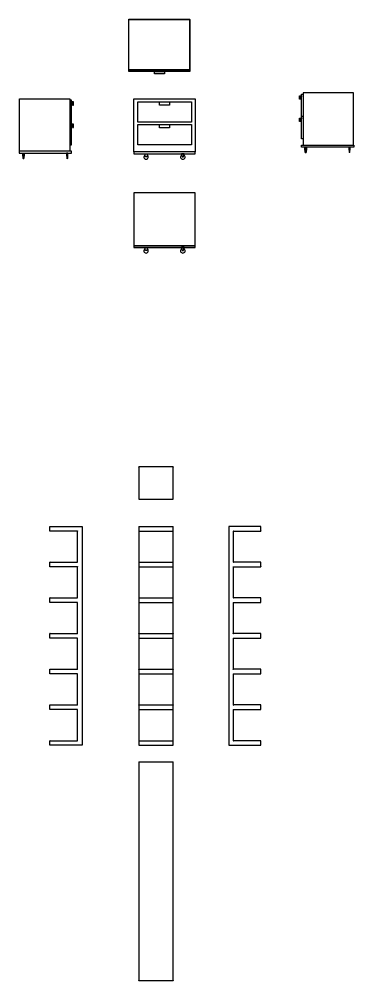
# Model space of a CAD drawing. Header units: millimetres. Extents: x 10 to 26.7, y 15.6 to 23.5.
# Drawn here: x 10 to 12.76, y 15.59 to 23.5 of the extents above; entities that cross this region are included whole.
import ezdxf

# ---------------------------------------------------------------- set-up
doc = ezdxf.new("R2010")
doc.units = ezdxf.units.MM
doc.layers.add('ARREDI_interni - furniture', color=252, linetype='Continuous')

# ---------------------------------------------------------------- blocks, each defined once
blk = doc.blocks.new('A$C5D344876')
for points in [[(-77.89, 66.36), (-79.69, 66.36), (-79.69, 66.9), (-77.89, 66.9)], [(-79.69, 66.36), (-78.73, 66.36), (-78.73, 64.17), (-79.69, 64.17)], [(-77.89, 68.08), (-76.67, 68.08), (-76.67, 49.77), (-77.89, 49.77)], [(-76.67, 26.21), (-35.17, 26.21), (-35.17, 69.36), (-76.67, 69.36)], [(-77.89, 47.93), (-79.69, 47.93), (-79.69, 48.48), (-77.89, 48.48)], [(-79.69, 47.93), (-78.73, 47.93), (-78.73, 45.74), (-79.69, 45.74)], [(-77.89, 49.66), (-76.67, 49.66), (-76.67, 31.34), (-77.89, 31.34)], [(-78.02, 26.21), (-34.94, 26.21), (-34.94, 24.48), (-78.02, 24.48)]]:
    blk.add_lwpolyline(points, close=True)
for points in [[(-74.87, 22.08), (-75.12, 22.08), (-75.12, 24.48), (-74, 24.48), (-74, 22.08), (-74.26, 22.08)], [(-74.87, 22.3), (-74.89, 22.3), (-74.89, 24.25), (-74.23, 24.25), (-74.23, 22.3), (-74.26, 22.3)], [(-38.08, 22.08), (-37.84, 22.08), (-37.84, 24.48), (-38.95, 24.48), (-38.95, 22.08), (-38.7, 22.08)], [(-38.08, 22.3), (-38.06, 22.3), (-38.06, 24.25), (-38.73, 24.25), (-38.73, 22.3), (-38.7, 22.3)], [(-74.87, 23.48), (-74.8, 23.52), (-74.71, 23.54), (-74.62, 23.56), (-74.54, 23.57), (-74.45, 23.56), (-74.38, 23.54), (-74.31, 23.52), (-74.26, 23.48)], [(-74.87, 20.15), (-74.87, 23.48)], [(-74.87, 20.15), (-74.8, 20.11), (-74.71, 20.08), (-74.62, 20.07), (-74.54, 20.06), (-74.45, 20.07), (-74.38, 20.08), (-74.31, 20.11), (-74.26, 20.15)], [(-74.26, 23.48), (-74.26, 20.15)], [(-38.08, 23.48), (-38.16, 23.52), (-38.24, 23.54), (-38.33, 23.56), (-38.42, 23.57), (-38.5, 23.56), (-38.58, 23.54), (-38.65, 23.52), (-38.7, 23.48)], [(-38.7, 23.48), (-38.7, 20.15)], [(-38.08, 20.15), (-38.16, 20.11), (-38.24, 20.08), (-38.33, 20.07), (-38.42, 20.06), (-38.5, 20.07), (-38.58, 20.08), (-38.65, 20.11), (-38.7, 20.15)], [(-38.08, 20.15), (-38.08, 23.48)]]:
    blk.add_lwpolyline(points)

msp = doc.modelspace()

# ---------------------------------------------------------------- linework, layer by layer
at = {"layer": 'ARREDI_interni - furniture'}
for p, q in [((10.902, 23.5013), (11.4059, 23.5013)), ((10.902, 23.0711), (10.902, 23.5013)), ((11.4059, 23.0711), (11.4059, 23.5013)), ((11.4059, 23.0711), (10.902, 23.0711)), ((10.9847, 19.8169), (10.9847, 19.5533)), ((11.2682, 19.8178), (10.9857, 19.8178)), ((11.2691, 19.5533), (11.2691, 19.8169)), ((10.9857, 19.5524), (11.2682, 19.5524)), ((10.2529, 19.2906), (10.2529, 19.3285)), ((10.2529, 19.3285), (10.5183, 19.3285)), ((10.5183, 19.3285), (10.5183, 17.5276)), ((10.9847, 19.3276), (10.9847, 19.2915)), ((10.9857, 19.3285), (11.2682, 19.3285)), ((11.2691, 19.2915), (11.2691, 19.3276)), ((11.7258, 19.3285), (11.7258, 17.5276)), ((11.9912, 19.3285), (11.7258, 19.3285)), ((11.9912, 19.2906), (11.9912, 19.3285)), ((10.4804, 19.2906), (10.2529, 19.2906)), ((10.4804, 19.0346), (10.4804, 19.2906)), ((10.9847, 19.2908), (10.9847, 19.0344)), ((10.9857, 19.2906), (11.2682, 19.2906)), ((11.2691, 19.0344), (11.2691, 19.2908)), ((11.7637, 19.2906), (11.9912, 19.2906)), ((11.7637, 19.0346), (11.7637, 19.2906)), ((10.2529, 19.0346), (10.4804, 19.0346)), ((10.2529, 18.9967), (10.2529, 19.0346)), ((10.4804, 18.9967), (10.2529, 18.9967)), ((10.4804, 18.7408), (10.4804, 18.9967)), ((10.9847, 19.0337), (10.9847, 18.9976)), ((10.9847, 18.997), (10.9847, 18.7405)), ((10.9857, 19.0346), (11.2682, 19.0346)), ((10.9857, 18.9967), (11.2682, 18.9967)), ((11.2691, 18.9976), (11.2691, 19.0337)), ((11.2691, 18.7405), (11.2691, 18.997)), ((11.9912, 19.0346), (11.7637, 19.0346)), ((11.7637, 18.9967), (11.9912, 18.9967)), ((11.7637, 18.7408), (11.7637, 18.9967)), ((11.9912, 18.9967), (11.9912, 19.0346)), ((10.2529, 18.7408), (10.4804, 18.7408)), ((10.2529, 18.7029), (10.2529, 18.7408)), ((10.4804, 18.7029), (10.2529, 18.7029)), ((10.4804, 18.447), (10.4804, 18.7029)), ((10.9847, 18.7399), (10.9847, 18.7038)), ((10.9847, 18.7032), (10.9847, 18.4467)), ((10.9857, 18.7408), (11.2682, 18.7408)), ((10.9857, 18.7029), (11.2682, 18.7029)), ((11.2691, 18.7038), (11.2691, 18.7399)), ((11.2691, 18.4467), (11.2691, 18.7032)), ((11.9912, 18.7408), (11.7637, 18.7408)), ((11.7637, 18.7029), (11.9912, 18.7029)), ((11.7637, 18.447), (11.7637, 18.7029)), ((11.9912, 18.7029), (11.9912, 18.7408)), ((10.2529, 18.447), (10.4804, 18.447)), ((10.2529, 18.4091), (10.2529, 18.447)), ((10.9847, 18.4461), (10.9847, 18.41)), ((10.9857, 18.447), (11.2682, 18.447)), ((11.2691, 18.41), (11.2691, 18.4461)), ((11.9912, 18.447), (11.7637, 18.447)), ((11.9912, 18.4091), (11.9912, 18.447)), ((10.4804, 18.4091), (10.2529, 18.4091)), ((10.4804, 18.1531), (10.4804, 18.4091)), ((10.9847, 18.4093), (10.9847, 18.1529)), ((10.9857, 18.4091), (11.2682, 18.4091)), ((11.2691, 18.1529), (11.2691, 18.4093)), ((11.7637, 18.4091), (11.9912, 18.4091)), ((11.7637, 18.1531), (11.7637, 18.4091)), ((10.2529, 18.1531), (10.4804, 18.1531)), ((10.2529, 18.1152), (10.2529, 18.1531)), ((10.9847, 18.1522), (10.9847, 18.1161)), ((10.9857, 18.1531), (11.2682, 18.1531)), ((11.2691, 18.1161), (11.2691, 18.1522)), ((11.9912, 18.1531), (11.7637, 18.1531)), ((11.9912, 18.1152), (11.9912, 18.1531)), ((10.4804, 18.1152), (10.2529, 18.1152)), ((10.4804, 17.8593), (10.4804, 18.1152)), ((10.9847, 18.1155), (10.9847, 17.859)), ((10.9857, 18.1152), (11.2682, 18.1152)), ((11.2691, 17.859), (11.2691, 18.1155)), ((11.7637, 18.1152), (11.9912, 18.1152)), ((11.7637, 17.8593), (11.7637, 18.1152)), ((10.2529, 17.8593), (10.4804, 17.8593)), ((10.2529, 17.8214), (10.2529, 17.8593)), ((10.4804, 17.8214), (10.2529, 17.8214)), ((10.4804, 17.5655), (10.4804, 17.8214)), ((10.9847, 17.8584), (10.9847, 17.8223)), ((10.9847, 17.8217), (10.9847, 17.5652)), ((10.9857, 17.8593), (11.2682, 17.8593)), ((10.9857, 17.8214), (11.2682, 17.8214)), ((11.2691, 17.8223), (11.2691, 17.8584)), ((11.2691, 17.5652), (11.2691, 17.8217)), ((11.9912, 17.8593), (11.7637, 17.8593)), ((11.7637, 17.8214), (11.9912, 17.8214)), ((11.7637, 17.5655), (11.7637, 17.8214)), ((11.9912, 17.8214), (11.9912, 17.8593)), ((10.2529, 17.5655), (10.4804, 17.5655)), ((10.2529, 17.5276), (10.2529, 17.5655)), ((10.9847, 17.5646), (10.9847, 17.5285)), ((10.9857, 17.5655), (11.2682, 17.5655)), ((11.2691, 17.5285), (11.2691, 17.5646)), ((11.9912, 17.5655), (11.7637, 17.5655)), ((11.9912, 17.5276), (11.9912, 17.5655)), ((10.5183, 17.5276), (10.2529, 17.5276)), ((10.9857, 17.5276), (11.2682, 17.5276)), ((11.7258, 17.5276), (11.9912, 17.5276)), ((10.9847, 17.3904), (10.9847, 15.5913)), ((10.9857, 17.3913), (11.2682, 17.3913)), ((11.2691, 15.5913), (11.2691, 17.3904)), ((11.2682, 15.5904), (10.9857, 15.5904))]:
    msp.add_line(p, q, dxfattribs=at)
for points in [[(11.4043, 23.0844), (10.9037, 23.0844), (10.9037, 23.4978), (11.4043, 23.4978)], [(10.9053, 23.081), (11.4043, 23.081), (11.4043, 23.0711), (10.9053, 23.0711)], [(11.1151, 23.0711), (11.1977, 23.0711), (11.1977, 23.0529), (11.1151, 23.0529)], [(11.4482, 22.8453), (11.4482, 22.4099), (10.9441, 22.4099), (10.9441, 22.8453)], [(11.419, 22.8215), (11.419, 22.6542), (10.9759, 22.6542), (10.9759, 22.8215)], [(11.2385, 22.8215), (11.2385, 22.7949), (11.1563, 22.7949), (11.1563, 22.8215)], [(11.419, 22.6356), (11.419, 22.4683), (10.9759, 22.4683), (10.9759, 22.6356)], [(11.2385, 22.6356), (11.2385, 22.609), (11.1563, 22.609), (11.1563, 22.6356)], [(11.4482, 22.3939), (11.4482, 22.4099), (10.9441, 22.4099), (10.9441, 22.3939)], [(11.0555, 22.3939), (11.0502, 22.3701), (11.0396, 22.3701), (11.0343, 22.3939)], [(11.3368, 22.3939), (11.3421, 22.3701), (11.3527, 22.3701), (11.358, 22.3939)], [(11.4482, 22.0735), (10.9441, 22.0735), (10.9441, 21.6381), (11.4482, 21.6381)], [(11.4482, 21.6221), (11.4482, 21.6381), (10.9441, 21.6381), (10.9441, 21.6221)], [(11.0555, 21.6221), (11.0502, 21.5982), (11.0396, 21.5982), (11.0343, 21.6221)], [(11.3368, 21.6221), (11.3421, 21.5982), (11.3527, 21.5982), (11.358, 21.6221)]]:
    msp.add_lwpolyline(points, close=True, dxfattribs=at)
for centre in [(11.0449, 22.3674), (11.3474, 22.3674), (11.0449, 21.5956), (11.3474, 21.5956)]:
    msp.add_arc(centre, 0.0186, 116.8833, 63.1167, dxfattribs=at)
for points, knots in [([(10.9847, 19.8169), (10.9847, 19.817), (10.9848, 19.8171), (10.9848, 19.8172), (10.9849, 19.8173), (10.9849, 19.8175), (10.985, 19.8176), (10.9852, 19.8177), (10.9854, 19.8178), (10.9856, 19.8178), (10.9857, 19.8178)], [0, 0, 0, 0, 0.166667, 0.25, 0.333333, 0.416667, 0.541667, 0.666667, 0.833333, 1, 1, 1, 1]), ([(11.2682, 19.8178), (11.2683, 19.8178), (11.2684, 19.8178), (11.2686, 19.8177), (11.2688, 19.8176), (11.2689, 19.8175), (11.269, 19.8173), (11.269, 19.8172), (11.2691, 19.8171), (11.2691, 19.817), (11.2691, 19.8169)], [0, 0, 0, 0, 0.166667, 0.333333, 0.458333, 0.583333, 0.666667, 0.75, 0.833333, 1, 1, 1, 1]), ([(10.9857, 19.5524), (10.9856, 19.5524), (10.9854, 19.5524), (10.9852, 19.5525), (10.985, 19.5526), (10.9849, 19.5527), (10.9849, 19.5529), (10.9848, 19.553), (10.9848, 19.5531), (10.9847, 19.5532), (10.9847, 19.5533)], [-1, -1, -1, -1, -0.833333, -0.666667, -0.541667, -0.416667, -0.333333, -0.25, -0.166667, 0, 0, 0, 0]), ([(11.2691, 19.5533), (11.2691, 19.5532), (11.2691, 19.5531), (11.269, 19.553), (11.269, 19.5529), (11.2689, 19.5527), (11.2688, 19.5526), (11.2686, 19.5525), (11.2684, 19.5524), (11.2683, 19.5524), (11.2682, 19.5524)], [-1, -1, -1, -1, -0.833333, -0.75, -0.666667, -0.583333, -0.458333, -0.333333, -0.166667, 0, 0, 0, 0]), ([(10.2529, 19.3285), (10.2529, 19.3285), (10.253, 19.3285), (10.253, 19.3284), (10.2532, 19.3283), (10.2533, 19.3281), (10.2534, 19.328), (10.2535, 19.3279), (10.2537, 19.3278), (10.2538, 19.3276), (10.2539, 19.3276)], [-1, -1, -1, -1, -0.833333, -0.666667, -0.541667, -0.416667, -0.333333, -0.25, -0.166667, 0, 0, 0, 0]), ([(10.5174, 19.3276), (10.5175, 19.3276), (10.5176, 19.3278), (10.5178, 19.3279), (10.5179, 19.328), (10.518, 19.3281), (10.5181, 19.3283), (10.5182, 19.3284), (10.5183, 19.3285), (10.5183, 19.3285), (10.5183, 19.3285)], [0, 0, 0, 0, 0.166667, 0.25, 0.333333, 0.416667, 0.541667, 0.666667, 0.833333, 1, 1, 1, 1]), ([(10.9857, 19.3285), (10.9856, 19.3285), (10.9854, 19.3285), (10.9852, 19.3284), (10.985, 19.3283), (10.9849, 19.3281), (10.9849, 19.328), (10.9848, 19.3279), (10.9848, 19.3278), (10.9847, 19.3276), (10.9847, 19.3276)], [-1, -1, -1, -1, -0.833333, -0.666667, -0.541667, -0.416667, -0.333333, -0.25, -0.166667, 0, 0, 0, 0]), ([(11.2691, 19.3276), (11.2691, 19.3276), (11.2691, 19.3278), (11.269, 19.3279), (11.269, 19.328), (11.2689, 19.3281), (11.2688, 19.3283), (11.2686, 19.3284), (11.2684, 19.3285), (11.2683, 19.3285), (11.2682, 19.3285)], [-1, -1, -1, -1, -0.833333, -0.75, -0.666667, -0.583333, -0.458333, -0.333333, -0.166667, 0, 0, 0, 0]), ([(11.7267, 19.3276), (11.7266, 19.3276), (11.7265, 19.3278), (11.7264, 19.3279), (11.7263, 19.328), (11.7262, 19.3281), (11.726, 19.3283), (11.7259, 19.3284), (11.7258, 19.3285), (11.7258, 19.3285), (11.7258, 19.3285)], [0, 0, 0, 0, 0.166667, 0.25, 0.333333, 0.416667, 0.541667, 0.666667, 0.833333, 1, 1, 1, 1]), ([(11.9912, 19.3285), (11.9912, 19.3285), (11.9912, 19.3285), (11.9911, 19.3284), (11.991, 19.3283), (11.9909, 19.3281), (11.9908, 19.328), (11.9906, 19.3279), (11.9905, 19.3278), (11.9904, 19.3276), (11.9903, 19.3276)], [-1, -1, -1, -1, -0.833333, -0.666667, -0.541667, -0.416667, -0.333333, -0.25, -0.166667, 0, 0, 0, 0]), ([(10.2539, 19.2915), (10.2538, 19.2914), (10.2537, 19.2913), (10.2535, 19.2911), (10.2534, 19.291), (10.2533, 19.2909), (10.2532, 19.2908), (10.253, 19.2907), (10.253, 19.2906), (10.2529, 19.2906), (10.2529, 19.2906)], [0, 0, 0, 0, 0.166667, 0.25, 0.333333, 0.416667, 0.541667, 0.666667, 0.833333, 1, 1, 1, 1]), ([(10.4813, 19.2915), (10.4813, 19.2914), (10.4811, 19.2913), (10.481, 19.2911), (10.4809, 19.291), (10.4808, 19.2909), (10.4806, 19.2908), (10.4805, 19.2907), (10.4804, 19.2906), (10.4804, 19.2906), (10.4804, 19.2906)], [0, 0, 0, 0, 0.166667, 0.25, 0.333333, 0.416667, 0.541667, 0.666667, 0.833333, 1, 1, 1, 1]), ([(10.9847, 19.2915), (10.9847, 19.2914), (10.9848, 19.2913), (10.9848, 19.2911), (10.9849, 19.291), (10.9849, 19.2909), (10.985, 19.2908), (10.9852, 19.2907), (10.9854, 19.2906), (10.9856, 19.2906), (10.9857, 19.2906)], [0, 0, 0, 0, 0.166667, 0.25, 0.333333, 0.416667, 0.541667, 0.666667, 0.833333, 1, 1, 1, 1]), ([(11.2682, 19.2906), (11.2683, 19.2906), (11.2684, 19.2906), (11.2686, 19.2907), (11.2688, 19.2908), (11.2689, 19.2909), (11.269, 19.291), (11.269, 19.2911), (11.2691, 19.2913), (11.2691, 19.2914), (11.2691, 19.2915)], [0, 0, 0, 0, 0.166667, 0.333333, 0.458333, 0.583333, 0.666667, 0.75, 0.833333, 1, 1, 1, 1]), ([(11.7628, 19.2915), (11.7629, 19.2914), (11.763, 19.2913), (11.7632, 19.2911), (11.7633, 19.291), (11.7634, 19.2909), (11.7635, 19.2908), (11.7636, 19.2907), (11.7637, 19.2906), (11.7637, 19.2906), (11.7637, 19.2906)], [0, 0, 0, 0, 0.166667, 0.25, 0.333333, 0.416667, 0.541667, 0.666667, 0.833333, 1, 1, 1, 1]), ([(11.9903, 19.2915), (11.9904, 19.2914), (11.9905, 19.2913), (11.9906, 19.2911), (11.9908, 19.291), (11.9909, 19.2909), (11.991, 19.2908), (11.9911, 19.2907), (11.9912, 19.2906), (11.9912, 19.2906), (11.9912, 19.2906)], [0, 0, 0, 0, 0.166667, 0.25, 0.333333, 0.416667, 0.541667, 0.666667, 0.833333, 1, 1, 1, 1]), ([(10.2539, 19.0337), (10.2538, 19.0338), (10.2537, 19.0339), (10.2535, 19.0341), (10.2534, 19.0342), (10.2533, 19.0343), (10.2532, 19.0344), (10.253, 19.0345), (10.253, 19.0346), (10.2529, 19.0346), (10.2529, 19.0346)], [0, 0, 0, 0, 0.166667, 0.25, 0.333333, 0.416667, 0.541667, 0.666667, 0.833333, 1, 1, 1, 1]), ([(10.2539, 18.9976), (10.2538, 18.9976), (10.2537, 18.9974), (10.2535, 18.9973), (10.2534, 18.9972), (10.2533, 18.9971), (10.2532, 18.997), (10.253, 18.9968), (10.253, 18.9968), (10.2529, 18.9967), (10.2529, 18.9967)], [0, 0, 0, 0, 0.166667, 0.25, 0.333333, 0.416667, 0.541667, 0.666667, 0.833333, 1, 1, 1, 1]), ([(10.4813, 19.0337), (10.4813, 19.0338), (10.4811, 19.0339), (10.481, 19.0341), (10.4809, 19.0342), (10.4808, 19.0343), (10.4806, 19.0344), (10.4805, 19.0345), (10.4804, 19.0346), (10.4804, 19.0346), (10.4804, 19.0346)], [0, 0, 0, 0, 0.166667, 0.25, 0.333333, 0.416667, 0.541667, 0.666667, 0.833333, 1, 1, 1, 1]), ([(10.4813, 18.9976), (10.4813, 18.9976), (10.4811, 18.9974), (10.481, 18.9973), (10.4809, 18.9972), (10.4808, 18.9971), (10.4806, 18.997), (10.4805, 18.9968), (10.4804, 18.9968), (10.4804, 18.9967), (10.4804, 18.9967)], [0, 0, 0, 0, 0.166667, 0.25, 0.333333, 0.416667, 0.541667, 0.666667, 0.833333, 1, 1, 1, 1]), ([(10.9847, 19.0337), (10.9847, 19.0338), (10.9848, 19.0339), (10.9848, 19.0341), (10.9849, 19.0342), (10.9849, 19.0343), (10.985, 19.0344), (10.9852, 19.0345), (10.9854, 19.0346), (10.9856, 19.0346), (10.9857, 19.0346)], [0, 0, 0, 0, 0.166667, 0.25, 0.333333, 0.416667, 0.541667, 0.666667, 0.833333, 1, 1, 1, 1]), ([(10.9847, 18.9976), (10.9847, 18.9976), (10.9848, 18.9974), (10.9848, 18.9973), (10.9849, 18.9972), (10.9849, 18.9971), (10.985, 18.997), (10.9852, 18.9968), (10.9854, 18.9968), (10.9856, 18.9967), (10.9857, 18.9967)], [0, 0, 0, 0, 0.166667, 0.25, 0.333333, 0.416667, 0.541667, 0.666667, 0.833333, 1, 1, 1, 1]), ([(11.2682, 19.0346), (11.2683, 19.0346), (11.2684, 19.0346), (11.2686, 19.0345), (11.2688, 19.0344), (11.2689, 19.0343), (11.269, 19.0342), (11.269, 19.0341), (11.2691, 19.0339), (11.2691, 19.0338), (11.2691, 19.0337)], [0, 0, 0, 0, 0.166667, 0.333333, 0.458333, 0.583333, 0.666667, 0.75, 0.833333, 1, 1, 1, 1]), ([(11.2682, 18.9967), (11.2683, 18.9967), (11.2684, 18.9968), (11.2686, 18.9968), (11.2688, 18.997), (11.2689, 18.9971), (11.269, 18.9972), (11.269, 18.9973), (11.2691, 18.9974), (11.2691, 18.9976), (11.2691, 18.9976)], [0, 0, 0, 0, 0.166667, 0.333333, 0.458333, 0.583333, 0.666667, 0.75, 0.833333, 1, 1, 1, 1]), ([(11.7628, 19.0337), (11.7629, 19.0338), (11.763, 19.0339), (11.7632, 19.0341), (11.7633, 19.0342), (11.7634, 19.0343), (11.7635, 19.0344), (11.7636, 19.0345), (11.7637, 19.0346), (11.7637, 19.0346), (11.7637, 19.0346)], [0, 0, 0, 0, 0.166667, 0.25, 0.333333, 0.416667, 0.541667, 0.666667, 0.833333, 1, 1, 1, 1]), ([(11.7628, 18.9976), (11.7629, 18.9976), (11.763, 18.9974), (11.7632, 18.9973), (11.7633, 18.9972), (11.7634, 18.9971), (11.7635, 18.997), (11.7636, 18.9968), (11.7637, 18.9968), (11.7637, 18.9967), (11.7637, 18.9967)], [0, 0, 0, 0, 0.166667, 0.25, 0.333333, 0.416667, 0.541667, 0.666667, 0.833333, 1, 1, 1, 1]), ([(11.9903, 19.0337), (11.9904, 19.0338), (11.9905, 19.0339), (11.9906, 19.0341), (11.9908, 19.0342), (11.9909, 19.0343), (11.991, 19.0344), (11.9911, 19.0345), (11.9912, 19.0346), (11.9912, 19.0346), (11.9912, 19.0346)], [0, 0, 0, 0, 0.166667, 0.25, 0.333333, 0.416667, 0.541667, 0.666667, 0.833333, 1, 1, 1, 1]), ([(11.9903, 18.9976), (11.9904, 18.9976), (11.9905, 18.9974), (11.9906, 18.9973), (11.9908, 18.9972), (11.9909, 18.9971), (11.991, 18.997), (11.9911, 18.9968), (11.9912, 18.9968), (11.9912, 18.9967), (11.9912, 18.9967)], [0, 0, 0, 0, 0.166667, 0.25, 0.333333, 0.416667, 0.541667, 0.666667, 0.833333, 1, 1, 1, 1]), ([(10.2539, 18.7399), (10.2538, 18.74), (10.2537, 18.7401), (10.2535, 18.7402), (10.2534, 18.7404), (10.2533, 18.7405), (10.2532, 18.7406), (10.253, 18.7407), (10.253, 18.7408), (10.2529, 18.7408), (10.2529, 18.7408)], [0, 0, 0, 0, 0.166667, 0.25, 0.333333, 0.416667, 0.541667, 0.666667, 0.833333, 1, 1, 1, 1]), ([(10.2539, 18.7038), (10.2538, 18.7037), (10.2537, 18.7036), (10.2535, 18.7035), (10.2534, 18.7034), (10.2533, 18.7032), (10.2532, 18.7031), (10.253, 18.703), (10.253, 18.7029), (10.2529, 18.7029), (10.2529, 18.7029)], [0, 0, 0, 0, 0.166667, 0.25, 0.333333, 0.416667, 0.541667, 0.666667, 0.833333, 1, 1, 1, 1]), ([(10.4813, 18.7399), (10.4813, 18.74), (10.4811, 18.7401), (10.481, 18.7402), (10.4809, 18.7404), (10.4808, 18.7405), (10.4806, 18.7406), (10.4805, 18.7407), (10.4804, 18.7408), (10.4804, 18.7408), (10.4804, 18.7408)], [0, 0, 0, 0, 0.166667, 0.25, 0.333333, 0.416667, 0.541667, 0.666667, 0.833333, 1, 1, 1, 1]), ([(10.4813, 18.7038), (10.4813, 18.7037), (10.4811, 18.7036), (10.481, 18.7035), (10.4809, 18.7034), (10.4808, 18.7032), (10.4806, 18.7031), (10.4805, 18.703), (10.4804, 18.7029), (10.4804, 18.7029), (10.4804, 18.7029)], [0, 0, 0, 0, 0.166667, 0.25, 0.333333, 0.416667, 0.541667, 0.666667, 0.833333, 1, 1, 1, 1]), ([(10.9847, 18.7399), (10.9847, 18.74), (10.9848, 18.7401), (10.9848, 18.7402), (10.9849, 18.7404), (10.9849, 18.7405), (10.985, 18.7406), (10.9852, 18.7407), (10.9854, 18.7408), (10.9856, 18.7408), (10.9857, 18.7408)], [0, 0, 0, 0, 0.166667, 0.25, 0.333333, 0.416667, 0.541667, 0.666667, 0.833333, 1, 1, 1, 1]), ([(10.9847, 18.7038), (10.9847, 18.7037), (10.9848, 18.7036), (10.9848, 18.7035), (10.9849, 18.7034), (10.9849, 18.7032), (10.985, 18.7031), (10.9852, 18.703), (10.9854, 18.7029), (10.9856, 18.7029), (10.9857, 18.7029)], [0, 0, 0, 0, 0.166667, 0.25, 0.333333, 0.416667, 0.541667, 0.666667, 0.833333, 1, 1, 1, 1]), ([(11.2682, 18.7408), (11.2683, 18.7408), (11.2684, 18.7408), (11.2686, 18.7407), (11.2688, 18.7406), (11.2689, 18.7405), (11.269, 18.7404), (11.269, 18.7402), (11.2691, 18.7401), (11.2691, 18.74), (11.2691, 18.7399)], [0, 0, 0, 0, 0.166667, 0.333333, 0.458333, 0.583333, 0.666667, 0.75, 0.833333, 1, 1, 1, 1]), ([(11.2682, 18.7029), (11.2683, 18.7029), (11.2684, 18.7029), (11.2686, 18.703), (11.2688, 18.7031), (11.2689, 18.7032), (11.269, 18.7034), (11.269, 18.7035), (11.2691, 18.7036), (11.2691, 18.7037), (11.2691, 18.7038)], [0, 0, 0, 0, 0.166667, 0.333333, 0.458333, 0.583333, 0.666667, 0.75, 0.833333, 1, 1, 1, 1]), ([(11.7628, 18.7399), (11.7629, 18.74), (11.763, 18.7401), (11.7632, 18.7402), (11.7633, 18.7404), (11.7634, 18.7405), (11.7635, 18.7406), (11.7636, 18.7407), (11.7637, 18.7408), (11.7637, 18.7408), (11.7637, 18.7408)], [0, 0, 0, 0, 0.166667, 0.25, 0.333333, 0.416667, 0.541667, 0.666667, 0.833333, 1, 1, 1, 1]), ([(11.7628, 18.7038), (11.7629, 18.7037), (11.763, 18.7036), (11.7632, 18.7035), (11.7633, 18.7034), (11.7634, 18.7032), (11.7635, 18.7031), (11.7636, 18.703), (11.7637, 18.7029), (11.7637, 18.7029), (11.7637, 18.7029)], [0, 0, 0, 0, 0.166667, 0.25, 0.333333, 0.416667, 0.541667, 0.666667, 0.833333, 1, 1, 1, 1]), ([(11.9903, 18.7399), (11.9904, 18.74), (11.9905, 18.7401), (11.9906, 18.7402), (11.9908, 18.7404), (11.9909, 18.7405), (11.991, 18.7406), (11.9911, 18.7407), (11.9912, 18.7408), (11.9912, 18.7408), (11.9912, 18.7408)], [0, 0, 0, 0, 0.166667, 0.25, 0.333333, 0.416667, 0.541667, 0.666667, 0.833333, 1, 1, 1, 1]), ([(11.9903, 18.7038), (11.9904, 18.7037), (11.9905, 18.7036), (11.9906, 18.7035), (11.9908, 18.7034), (11.9909, 18.7032), (11.991, 18.7031), (11.9911, 18.703), (11.9912, 18.7029), (11.9912, 18.7029), (11.9912, 18.7029)], [0, 0, 0, 0, 0.166667, 0.25, 0.333333, 0.416667, 0.541667, 0.666667, 0.833333, 1, 1, 1, 1]), ([(10.2539, 18.4461), (10.2538, 18.4461), (10.2537, 18.4463), (10.2535, 18.4464), (10.2534, 18.4465), (10.2533, 18.4466), (10.2532, 18.4468), (10.253, 18.4469), (10.253, 18.447), (10.2529, 18.447), (10.2529, 18.447)], [0, 0, 0, 0, 0.166667, 0.25, 0.333333, 0.416667, 0.541667, 0.666667, 0.833333, 1, 1, 1, 1]), ([(10.4813, 18.4461), (10.4813, 18.4461), (10.4811, 18.4463), (10.481, 18.4464), (10.4809, 18.4465), (10.4808, 18.4466), (10.4806, 18.4468), (10.4805, 18.4469), (10.4804, 18.447), (10.4804, 18.447), (10.4804, 18.447)], [0, 0, 0, 0, 0.166667, 0.25, 0.333333, 0.416667, 0.541667, 0.666667, 0.833333, 1, 1, 1, 1]), ([(10.9847, 18.4461), (10.9847, 18.4461), (10.9848, 18.4463), (10.9848, 18.4464), (10.9849, 18.4465), (10.9849, 18.4466), (10.985, 18.4468), (10.9852, 18.4469), (10.9854, 18.447), (10.9856, 18.447), (10.9857, 18.447)], [0, 0, 0, 0, 0.166667, 0.25, 0.333333, 0.416667, 0.541667, 0.666667, 0.833333, 1, 1, 1, 1]), ([(11.2682, 18.447), (11.2683, 18.447), (11.2684, 18.447), (11.2686, 18.4469), (11.2688, 18.4468), (11.2689, 18.4466), (11.269, 18.4465), (11.269, 18.4464), (11.2691, 18.4463), (11.2691, 18.4461), (11.2691, 18.4461)], [0, 0, 0, 0, 0.166667, 0.333333, 0.458333, 0.583333, 0.666667, 0.75, 0.833333, 1, 1, 1, 1]), ([(11.7628, 18.4461), (11.7629, 18.4461), (11.763, 18.4463), (11.7632, 18.4464), (11.7633, 18.4465), (11.7634, 18.4466), (11.7635, 18.4468), (11.7636, 18.4469), (11.7637, 18.447), (11.7637, 18.447), (11.7637, 18.447)], [0, 0, 0, 0, 0.166667, 0.25, 0.333333, 0.416667, 0.541667, 0.666667, 0.833333, 1, 1, 1, 1]), ([(11.9903, 18.4461), (11.9904, 18.4461), (11.9905, 18.4463), (11.9906, 18.4464), (11.9908, 18.4465), (11.9909, 18.4466), (11.991, 18.4468), (11.9911, 18.4469), (11.9912, 18.447), (11.9912, 18.447), (11.9912, 18.447)], [0, 0, 0, 0, 0.166667, 0.25, 0.333333, 0.416667, 0.541667, 0.666667, 0.833333, 1, 1, 1, 1]), ([(10.2539, 18.41), (10.2538, 18.4099), (10.2537, 18.4098), (10.2535, 18.4096), (10.2534, 18.4095), (10.2533, 18.4094), (10.2532, 18.4093), (10.253, 18.4092), (10.253, 18.4091), (10.2529, 18.4091), (10.2529, 18.4091)], [0, 0, 0, 0, 0.166667, 0.25, 0.333333, 0.416667, 0.541667, 0.666667, 0.833333, 1, 1, 1, 1]), ([(10.4813, 18.41), (10.4813, 18.4099), (10.4811, 18.4098), (10.481, 18.4096), (10.4809, 18.4095), (10.4808, 18.4094), (10.4806, 18.4093), (10.4805, 18.4092), (10.4804, 18.4091), (10.4804, 18.4091), (10.4804, 18.4091)], [0, 0, 0, 0, 0.166667, 0.25, 0.333333, 0.416667, 0.541667, 0.666667, 0.833333, 1, 1, 1, 1]), ([(10.9847, 18.41), (10.9847, 18.4099), (10.9848, 18.4098), (10.9848, 18.4096), (10.9849, 18.4095), (10.9849, 18.4094), (10.985, 18.4093), (10.9852, 18.4092), (10.9854, 18.4091), (10.9856, 18.4091), (10.9857, 18.4091)], [0, 0, 0, 0, 0.166667, 0.25, 0.333333, 0.416667, 0.541667, 0.666667, 0.833333, 1, 1, 1, 1]), ([(11.2682, 18.4091), (11.2683, 18.4091), (11.2684, 18.4091), (11.2686, 18.4092), (11.2688, 18.4093), (11.2689, 18.4094), (11.269, 18.4095), (11.269, 18.4096), (11.2691, 18.4098), (11.2691, 18.4099), (11.2691, 18.41)], [0, 0, 0, 0, 0.166667, 0.333333, 0.458333, 0.583333, 0.666667, 0.75, 0.833333, 1, 1, 1, 1]), ([(11.7628, 18.41), (11.7629, 18.4099), (11.763, 18.4098), (11.7632, 18.4096), (11.7633, 18.4095), (11.7634, 18.4094), (11.7635, 18.4093), (11.7636, 18.4092), (11.7637, 18.4091), (11.7637, 18.4091), (11.7637, 18.4091)], [0, 0, 0, 0, 0.166667, 0.25, 0.333333, 0.416667, 0.541667, 0.666667, 0.833333, 1, 1, 1, 1]), ([(11.9903, 18.41), (11.9904, 18.4099), (11.9905, 18.4098), (11.9906, 18.4096), (11.9908, 18.4095), (11.9909, 18.4094), (11.991, 18.4093), (11.9911, 18.4092), (11.9912, 18.4091), (11.9912, 18.4091), (11.9912, 18.4091)], [0, 0, 0, 0, 0.166667, 0.25, 0.333333, 0.416667, 0.541667, 0.666667, 0.833333, 1, 1, 1, 1]), ([(10.2539, 18.1522), (10.2538, 18.1523), (10.2537, 18.1524), (10.2535, 18.1526), (10.2534, 18.1527), (10.2533, 18.1528), (10.2532, 18.1529), (10.253, 18.153), (10.253, 18.1531), (10.2529, 18.1531), (10.2529, 18.1531)], [0, 0, 0, 0, 0.166667, 0.25, 0.333333, 0.416667, 0.541667, 0.666667, 0.833333, 1, 1, 1, 1]), ([(10.2539, 18.1161), (10.2538, 18.1161), (10.2537, 18.1159), (10.2535, 18.1158), (10.2534, 18.1157), (10.2533, 18.1156), (10.2532, 18.1155), (10.253, 18.1153), (10.253, 18.1153), (10.2529, 18.1152), (10.2529, 18.1152)], [0, 0, 0, 0, 0.166667, 0.25, 0.333333, 0.416667, 0.541667, 0.666667, 0.833333, 1, 1, 1, 1]), ([(10.4813, 18.1522), (10.4813, 18.1523), (10.4811, 18.1524), (10.481, 18.1526), (10.4809, 18.1527), (10.4808, 18.1528), (10.4806, 18.1529), (10.4805, 18.153), (10.4804, 18.1531), (10.4804, 18.1531), (10.4804, 18.1531)], [0, 0, 0, 0, 0.166667, 0.25, 0.333333, 0.416667, 0.541667, 0.666667, 0.833333, 1, 1, 1, 1]), ([(10.4813, 18.1161), (10.4813, 18.1161), (10.4811, 18.1159), (10.481, 18.1158), (10.4809, 18.1157), (10.4808, 18.1156), (10.4806, 18.1155), (10.4805, 18.1153), (10.4804, 18.1153), (10.4804, 18.1152), (10.4804, 18.1152)], [0, 0, 0, 0, 0.166667, 0.25, 0.333333, 0.416667, 0.541667, 0.666667, 0.833333, 1, 1, 1, 1]), ([(10.9847, 18.1522), (10.9847, 18.1523), (10.9848, 18.1524), (10.9848, 18.1526), (10.9849, 18.1527), (10.9849, 18.1528), (10.985, 18.1529), (10.9852, 18.153), (10.9854, 18.1531), (10.9856, 18.1531), (10.9857, 18.1531)], [0, 0, 0, 0, 0.166667, 0.25, 0.333333, 0.416667, 0.541667, 0.666667, 0.833333, 1, 1, 1, 1]), ([(10.9847, 18.1161), (10.9847, 18.1161), (10.9848, 18.1159), (10.9848, 18.1158), (10.9849, 18.1157), (10.9849, 18.1156), (10.985, 18.1155), (10.9852, 18.1153), (10.9854, 18.1153), (10.9856, 18.1152), (10.9857, 18.1152)], [0, 0, 0, 0, 0.166667, 0.25, 0.333333, 0.416667, 0.541667, 0.666667, 0.833333, 1, 1, 1, 1]), ([(11.2682, 18.1531), (11.2683, 18.1531), (11.2684, 18.1531), (11.2686, 18.153), (11.2688, 18.1529), (11.2689, 18.1528), (11.269, 18.1527), (11.269, 18.1526), (11.2691, 18.1524), (11.2691, 18.1523), (11.2691, 18.1522)], [0, 0, 0, 0, 0.166667, 0.333333, 0.458333, 0.583333, 0.666667, 0.75, 0.833333, 1, 1, 1, 1]), ([(11.2682, 18.1152), (11.2683, 18.1152), (11.2684, 18.1153), (11.2686, 18.1153), (11.2688, 18.1155), (11.2689, 18.1156), (11.269, 18.1157), (11.269, 18.1158), (11.2691, 18.1159), (11.2691, 18.1161), (11.2691, 18.1161)], [0, 0, 0, 0, 0.166667, 0.333333, 0.458333, 0.583333, 0.666667, 0.75, 0.833333, 1, 1, 1, 1]), ([(11.7628, 18.1522), (11.7629, 18.1523), (11.763, 18.1524), (11.7632, 18.1526), (11.7633, 18.1527), (11.7634, 18.1528), (11.7635, 18.1529), (11.7636, 18.153), (11.7637, 18.1531), (11.7637, 18.1531), (11.7637, 18.1531)], [0, 0, 0, 0, 0.166667, 0.25, 0.333333, 0.416667, 0.541667, 0.666667, 0.833333, 1, 1, 1, 1]), ([(11.7628, 18.1161), (11.7629, 18.1161), (11.763, 18.1159), (11.7632, 18.1158), (11.7633, 18.1157), (11.7634, 18.1156), (11.7635, 18.1155), (11.7636, 18.1153), (11.7637, 18.1153), (11.7637, 18.1152), (11.7637, 18.1152)], [0, 0, 0, 0, 0.166667, 0.25, 0.333333, 0.416667, 0.541667, 0.666667, 0.833333, 1, 1, 1, 1]), ([(11.9903, 18.1522), (11.9904, 18.1523), (11.9905, 18.1524), (11.9906, 18.1526), (11.9908, 18.1527), (11.9909, 18.1528), (11.991, 18.1529), (11.9911, 18.153), (11.9912, 18.1531), (11.9912, 18.1531), (11.9912, 18.1531)], [0, 0, 0, 0, 0.166667, 0.25, 0.333333, 0.416667, 0.541667, 0.666667, 0.833333, 1, 1, 1, 1]), ([(11.9903, 18.1161), (11.9904, 18.1161), (11.9905, 18.1159), (11.9906, 18.1158), (11.9908, 18.1157), (11.9909, 18.1156), (11.991, 18.1155), (11.9911, 18.1153), (11.9912, 18.1153), (11.9912, 18.1152), (11.9912, 18.1152)], [0, 0, 0, 0, 0.166667, 0.25, 0.333333, 0.416667, 0.541667, 0.666667, 0.833333, 1, 1, 1, 1]), ([(10.2539, 17.8584), (10.2538, 17.8585), (10.2537, 17.8586), (10.2535, 17.8587), (10.2534, 17.8589), (10.2533, 17.859), (10.2532, 17.8591), (10.253, 17.8592), (10.253, 17.8593), (10.2529, 17.8593), (10.2529, 17.8593)], [0, 0, 0, 0, 0.166667, 0.25, 0.333333, 0.416667, 0.541667, 0.666667, 0.833333, 1, 1, 1, 1]), ([(10.2539, 17.8223), (10.2538, 17.8222), (10.2537, 17.8221), (10.2535, 17.822), (10.2534, 17.8219), (10.2533, 17.8217), (10.2532, 17.8216), (10.253, 17.8215), (10.253, 17.8214), (10.2529, 17.8214), (10.2529, 17.8214)], [0, 0, 0, 0, 0.166667, 0.25, 0.333333, 0.416667, 0.541667, 0.666667, 0.833333, 1, 1, 1, 1]), ([(10.4813, 17.8584), (10.4813, 17.8585), (10.4811, 17.8586), (10.481, 17.8587), (10.4809, 17.8589), (10.4808, 17.859), (10.4806, 17.8591), (10.4805, 17.8592), (10.4804, 17.8593), (10.4804, 17.8593), (10.4804, 17.8593)], [0, 0, 0, 0, 0.166667, 0.25, 0.333333, 0.416667, 0.541667, 0.666667, 0.833333, 1, 1, 1, 1]), ([(10.4813, 17.8223), (10.4813, 17.8222), (10.4811, 17.8221), (10.481, 17.822), (10.4809, 17.8219), (10.4808, 17.8217), (10.4806, 17.8216), (10.4805, 17.8215), (10.4804, 17.8214), (10.4804, 17.8214), (10.4804, 17.8214)], [0, 0, 0, 0, 0.166667, 0.25, 0.333333, 0.416667, 0.541667, 0.666667, 0.833333, 1, 1, 1, 1]), ([(10.9847, 17.8584), (10.9847, 17.8585), (10.9848, 17.8586), (10.9848, 17.8587), (10.9849, 17.8589), (10.9849, 17.859), (10.985, 17.8591), (10.9852, 17.8592), (10.9854, 17.8593), (10.9856, 17.8593), (10.9857, 17.8593)], [0, 0, 0, 0, 0.166667, 0.25, 0.333333, 0.416667, 0.541667, 0.666667, 0.833333, 1, 1, 1, 1]), ([(10.9847, 17.8223), (10.9847, 17.8222), (10.9848, 17.8221), (10.9848, 17.822), (10.9849, 17.8219), (10.9849, 17.8217), (10.985, 17.8216), (10.9852, 17.8215), (10.9854, 17.8214), (10.9856, 17.8214), (10.9857, 17.8214)], [0, 0, 0, 0, 0.166667, 0.25, 0.333333, 0.416667, 0.541667, 0.666667, 0.833333, 1, 1, 1, 1]), ([(11.2682, 17.8593), (11.2683, 17.8593), (11.2684, 17.8593), (11.2686, 17.8592), (11.2688, 17.8591), (11.2689, 17.859), (11.269, 17.8589), (11.269, 17.8587), (11.2691, 17.8586), (11.2691, 17.8585), (11.2691, 17.8584)], [0, 0, 0, 0, 0.166667, 0.333333, 0.458333, 0.583333, 0.666667, 0.75, 0.833333, 1, 1, 1, 1]), ([(11.2682, 17.8214), (11.2683, 17.8214), (11.2684, 17.8214), (11.2686, 17.8215), (11.2688, 17.8216), (11.2689, 17.8217), (11.269, 17.8219), (11.269, 17.822), (11.2691, 17.8221), (11.2691, 17.8222), (11.2691, 17.8223)], [0, 0, 0, 0, 0.166667, 0.333333, 0.458333, 0.583333, 0.666667, 0.75, 0.833333, 1, 1, 1, 1]), ([(11.7628, 17.8584), (11.7629, 17.8585), (11.763, 17.8586), (11.7632, 17.8587), (11.7633, 17.8589), (11.7634, 17.859), (11.7635, 17.8591), (11.7636, 17.8592), (11.7637, 17.8593), (11.7637, 17.8593), (11.7637, 17.8593)], [0, 0, 0, 0, 0.166667, 0.25, 0.333333, 0.416667, 0.541667, 0.666667, 0.833333, 1, 1, 1, 1]), ([(11.7628, 17.8223), (11.7629, 17.8222), (11.763, 17.8221), (11.7632, 17.822), (11.7633, 17.8219), (11.7634, 17.8217), (11.7635, 17.8216), (11.7636, 17.8215), (11.7637, 17.8214), (11.7637, 17.8214), (11.7637, 17.8214)], [0, 0, 0, 0, 0.166667, 0.25, 0.333333, 0.416667, 0.541667, 0.666667, 0.833333, 1, 1, 1, 1]), ([(11.9903, 17.8584), (11.9904, 17.8585), (11.9905, 17.8586), (11.9906, 17.8587), (11.9908, 17.8589), (11.9909, 17.859), (11.991, 17.8591), (11.9911, 17.8592), (11.9912, 17.8593), (11.9912, 17.8593), (11.9912, 17.8593)], [0, 0, 0, 0, 0.166667, 0.25, 0.333333, 0.416667, 0.541667, 0.666667, 0.833333, 1, 1, 1, 1]), ([(11.9903, 17.8223), (11.9904, 17.8222), (11.9905, 17.8221), (11.9906, 17.822), (11.9908, 17.8219), (11.9909, 17.8217), (11.991, 17.8216), (11.9911, 17.8215), (11.9912, 17.8214), (11.9912, 17.8214), (11.9912, 17.8214)], [0, 0, 0, 0, 0.166667, 0.25, 0.333333, 0.416667, 0.541667, 0.666667, 0.833333, 1, 1, 1, 1]), ([(10.2539, 17.5646), (10.2538, 17.5646), (10.2537, 17.5648), (10.2535, 17.5649), (10.2534, 17.565), (10.2533, 17.5651), (10.2532, 17.5653), (10.253, 17.5654), (10.253, 17.5655), (10.2529, 17.5655), (10.2529, 17.5655)], [0, 0, 0, 0, 0.166667, 0.25, 0.333333, 0.416667, 0.541667, 0.666667, 0.833333, 1, 1, 1, 1]), ([(10.4813, 17.5646), (10.4813, 17.5646), (10.4811, 17.5648), (10.481, 17.5649), (10.4809, 17.565), (10.4808, 17.5651), (10.4806, 17.5653), (10.4805, 17.5654), (10.4804, 17.5655), (10.4804, 17.5655), (10.4804, 17.5655)], [0, 0, 0, 0, 0.166667, 0.25, 0.333333, 0.416667, 0.541667, 0.666667, 0.833333, 1, 1, 1, 1]), ([(10.9847, 17.5646), (10.9847, 17.5646), (10.9848, 17.5648), (10.9848, 17.5649), (10.9849, 17.565), (10.9849, 17.5651), (10.985, 17.5653), (10.9852, 17.5654), (10.9854, 17.5655), (10.9856, 17.5655), (10.9857, 17.5655)], [0, 0, 0, 0, 0.166667, 0.25, 0.333333, 0.416667, 0.541667, 0.666667, 0.833333, 1, 1, 1, 1]), ([(11.2682, 17.5655), (11.2683, 17.5655), (11.2684, 17.5655), (11.2686, 17.5654), (11.2688, 17.5653), (11.2689, 17.5651), (11.269, 17.565), (11.269, 17.5649), (11.2691, 17.5648), (11.2691, 17.5646), (11.2691, 17.5646)], [0, 0, 0, 0, 0.166667, 0.333333, 0.458333, 0.583333, 0.666667, 0.75, 0.833333, 1, 1, 1, 1]), ([(11.7628, 17.5646), (11.7629, 17.5646), (11.763, 17.5648), (11.7632, 17.5649), (11.7633, 17.565), (11.7634, 17.5651), (11.7635, 17.5653), (11.7636, 17.5654), (11.7637, 17.5655), (11.7637, 17.5655), (11.7637, 17.5655)], [0, 0, 0, 0, 0.166667, 0.25, 0.333333, 0.416667, 0.541667, 0.666667, 0.833333, 1, 1, 1, 1]), ([(11.9903, 17.5646), (11.9904, 17.5646), (11.9905, 17.5648), (11.9906, 17.5649), (11.9908, 17.565), (11.9909, 17.5651), (11.991, 17.5653), (11.9911, 17.5654), (11.9912, 17.5655), (11.9912, 17.5655), (11.9912, 17.5655)], [0, 0, 0, 0, 0.166667, 0.25, 0.333333, 0.416667, 0.541667, 0.666667, 0.833333, 1, 1, 1, 1]), ([(10.2539, 17.5285), (10.2538, 17.5284), (10.2537, 17.5283), (10.2535, 17.5281), (10.2534, 17.528), (10.2533, 17.5279), (10.2532, 17.5278), (10.253, 17.5277), (10.253, 17.5276), (10.2529, 17.5276), (10.2529, 17.5276)], [0, 0, 0, 0, 0.166667, 0.25, 0.333333, 0.416667, 0.541667, 0.666667, 0.833333, 1, 1, 1, 1]), ([(10.5174, 17.5285), (10.5175, 17.5284), (10.5176, 17.5283), (10.5178, 17.5281), (10.5179, 17.528), (10.518, 17.5279), (10.5181, 17.5278), (10.5182, 17.5277), (10.5183, 17.5276), (10.5183, 17.5276), (10.5183, 17.5276)], [0, 0, 0, 0, 0.166667, 0.25, 0.333333, 0.416667, 0.541667, 0.666667, 0.833333, 1, 1, 1, 1]), ([(10.9847, 17.5285), (10.9847, 17.5284), (10.9848, 17.5283), (10.9848, 17.5281), (10.9849, 17.528), (10.9849, 17.5279), (10.985, 17.5278), (10.9852, 17.5277), (10.9854, 17.5276), (10.9856, 17.5276), (10.9857, 17.5276)], [0, 0, 0, 0, 0.166667, 0.25, 0.333333, 0.416667, 0.541667, 0.666667, 0.833333, 1, 1, 1, 1]), ([(11.2682, 17.5276), (11.2683, 17.5276), (11.2684, 17.5276), (11.2686, 17.5277), (11.2688, 17.5278), (11.2689, 17.5279), (11.269, 17.528), (11.269, 17.5281), (11.2691, 17.5283), (11.2691, 17.5284), (11.2691, 17.5285)], [0, 0, 0, 0, 0.166667, 0.333333, 0.458333, 0.583333, 0.666667, 0.75, 0.833333, 1, 1, 1, 1]), ([(11.7267, 17.5285), (11.7266, 17.5284), (11.7265, 17.5283), (11.7264, 17.5281), (11.7263, 17.528), (11.7262, 17.5279), (11.726, 17.5278), (11.7259, 17.5277), (11.7258, 17.5276), (11.7258, 17.5276), (11.7258, 17.5276)], [0, 0, 0, 0, 0.166667, 0.25, 0.333333, 0.416667, 0.541667, 0.666667, 0.833333, 1, 1, 1, 1]), ([(11.9903, 17.5285), (11.9904, 17.5284), (11.9905, 17.5283), (11.9906, 17.5281), (11.9908, 17.528), (11.9909, 17.5279), (11.991, 17.5278), (11.9911, 17.5277), (11.9912, 17.5276), (11.9912, 17.5276), (11.9912, 17.5276)], [0, 0, 0, 0, 0.166667, 0.25, 0.333333, 0.416667, 0.541667, 0.666667, 0.833333, 1, 1, 1, 1]), ([(10.9857, 17.3913), (10.9856, 17.3913), (10.9854, 17.3913), (10.9852, 17.3912), (10.985, 17.3911), (10.9849, 17.391), (10.9849, 17.3909), (10.9848, 17.3908), (10.9848, 17.3906), (10.9847, 17.3905), (10.9847, 17.3904)], [0, 0, 0, 0, 0.166667, 0.333333, 0.458333, 0.583333, 0.666667, 0.75, 0.833333, 1, 1, 1, 1]), ([(11.2691, 17.3904), (11.2691, 17.3905), (11.2691, 17.3906), (11.269, 17.3908), (11.269, 17.3909), (11.2689, 17.391), (11.2688, 17.3911), (11.2686, 17.3912), (11.2684, 17.3913), (11.2683, 17.3913), (11.2682, 17.3913)], [0, 0, 0, 0, 0.166667, 0.25, 0.333333, 0.416667, 0.541667, 0.666667, 0.833333, 1, 1, 1, 1]), ([(10.9857, 15.5904), (10.9856, 15.5904), (10.9854, 15.5904), (10.9852, 15.5905), (10.985, 15.5906), (10.9849, 15.5907), (10.9849, 15.5909), (10.9848, 15.591), (10.9848, 15.5911), (10.9847, 15.5912), (10.9847, 15.5913)], [0, 0, 0, 0, 0.166667, 0.333333, 0.458333, 0.583333, 0.666667, 0.75, 0.833333, 1, 1, 1, 1]), ([(11.2691, 15.5913), (11.2691, 15.5912), (11.2691, 15.5911), (11.269, 15.591), (11.269, 15.5909), (11.2689, 15.5907), (11.2688, 15.5906), (11.2686, 15.5905), (11.2684, 15.5904), (11.2683, 15.5904), (11.2682, 15.5904)], [0, 0, 0, 0, 0.166667, 0.25, 0.333333, 0.416667, 0.541667, 0.666667, 0.833333, 1, 1, 1, 1])]:
    msp.add_open_spline(points, degree=3, knots=knots, dxfattribs=at)

# ---------------------------------------------------------------- block references
at = {"layer": 'ARREDI_interni - furniture', "yscale": 0.01, "zscale": 0.01}
for p, xscale in [((13.1049, 22.2032), 0.01), ((9.6506, 22.1534), -0.01)]:
    msp.add_blockref('A$C5D344876', p, dxfattribs=dict(at, xscale=xscale))

doc.saveas('drawing.dxf')
